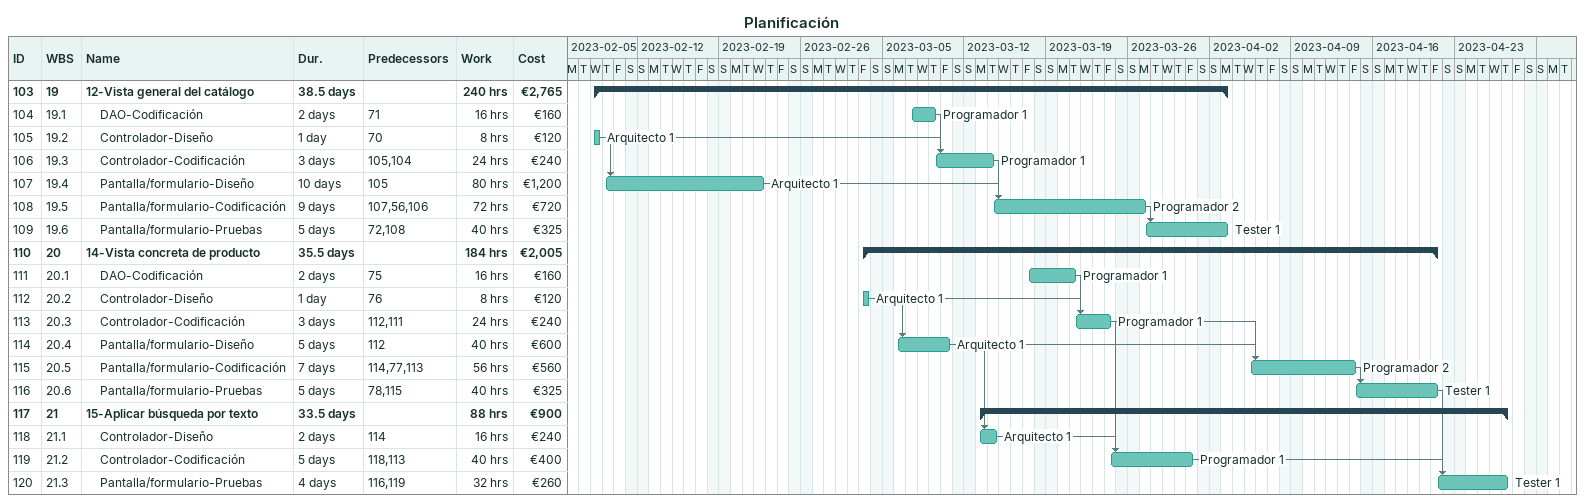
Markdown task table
Planificación

| ID | WBS | Task | Duration | Start | Finish | Predecessors | Resources | Work (h) | Cost (€) |
|---|---|---|---|---|---|---|---|---|---|
| 103 | 19 | **12-Vista general del catálogo** | 38.5d | 2023-02-08 | 2023-04-03 |  |  | 240 | 2765 |
| 104 | 19.1 | DAO-Codificación | 2d | 2023-03-07 | 2023-03-09 | 71 | Programador 1 | 16 | 160 |
| 105 | 19.2 | Controlador-Diseño | 1d | 2023-02-08 | 2023-02-08 | 70 | Arquitecto 1 | 8 | 120 |
| 106 | 19.3 | Controlador-Codificación | 3d | 2023-03-09 | 2023-03-14 | 105, 104 | Programador 1 | 24 | 240 |
| 107 | 19.4 | Pantalla/formulario-Diseño | 10d | 2023-02-09 | 2023-02-22 | 105 | Arquitecto 1 | 80 | 1200 |
| 108 | 19.5 | Pantalla/formulario-Codificación | 9d | 2023-03-14 | 2023-03-27 | 107, 56, 106 | Programador 2 | 72 | 720 |
| 109 | 19.6 | Pantalla/formulario-Pruebas | 5d | 2023-03-27 | 2023-04-03 | 72, 108 | Tester 1 | 40 | 325 |
| 110 | 20 | **14-Vista concreta de producto** | 35.5d | 2023-03-03 | 2023-04-21 |  |  | 184 | 2005 |
| 111 | 20.1 | DAO-Codificación | 2d | 2023-03-17 | 2023-03-21 | 75 | Programador 1 | 16 | 160 |
| 112 | 20.2 | Controlador-Diseño | 1d | 2023-03-03 | 2023-03-03 | 76 | Arquitecto 1 | 8 | 120 |
| 113 | 20.3 | Controlador-Codificación | 3d | 2023-03-21 | 2023-03-24 | 112, 111 | Programador 1 | 24 | 240 |
| 114 | 20.4 | Pantalla/formulario-Diseño | 5d | 2023-03-06 | 2023-03-10 | 112 | Arquitecto 1 | 40 | 600 |
| 115 | 20.5 | Pantalla/formulario-Codificación | 7d | 2023-04-05 | 2023-04-14 | 114, 77, 113 | Programador 2 | 56 | 560 |
| 116 | 20.6 | Pantalla/formulario-Pruebas | 5d | 2023-04-14 | 2023-04-21 | 78, 115 | Tester 1 | 40 | 325 |
| 117 | 21 | **15-Aplicar búsqueda por texto** | 33.5d | 2023-03-13 | 2023-04-27 |  |  | 88 | 900 |
| 118 | 21.1 | Controlador-Diseño | 2d | 2023-03-13 | 2023-03-14 | 114 | Arquitecto 1 | 16 | 240 |
| 119 | 21.2 | Controlador-Codificación | 5d | 2023-03-24 | 2023-03-31 | 118, 113 | Programador 1 | 40 | 400 |
| 120 | 21.3 | Pantalla/formulario-Pruebas | 4d | 2023-04-21 | 2023-04-27 | 116, 119 | Tester 1 | 32 | 260 |
